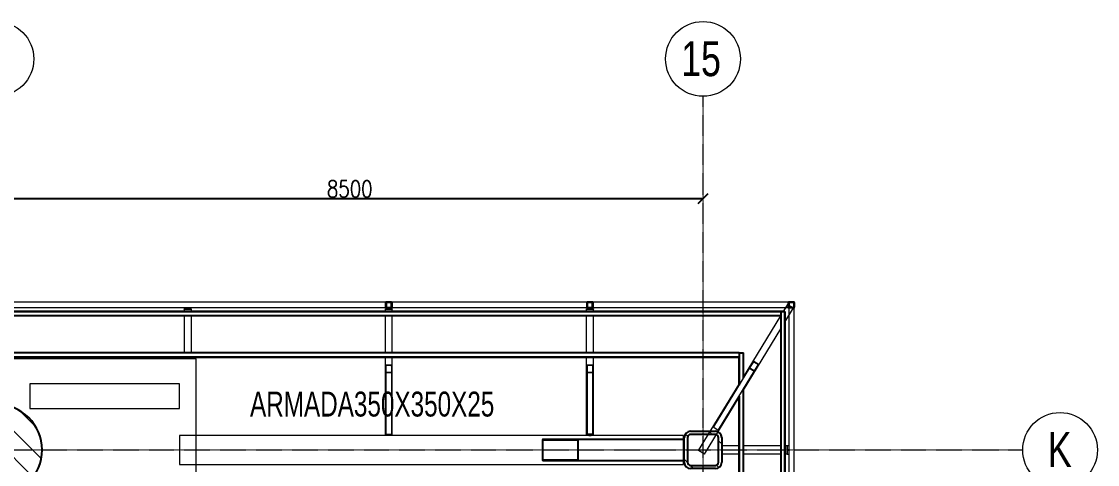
# Model space of a CAD drawing. Header units: millimetres. Extents: x -900 to 77642, y -21218 to 30657.
# Drawn here: x 64699 to 77642, y 25325 to 30657 of the extents above; entities that cross this region are included whole.
import ezdxf

# ---------------------------------------------------------------- set-up
doc = ezdxf.new("R2010")
doc.units = ezdxf.units.MM
doc.header["$LTSCALE"] = 0.9
doc.linetypes.add('Grid Line', pattern=[3.33375, 1.905, -0.47625, 0.47625, -0.47625])
for name, color, linetype, lineweight in [('0-1', 7, 'Continuous', 5), ('E_COLUMNAS', 1, 'Continuous', 18), ('E_COLUMNAS-1', 254, 'Continuous', 25), ('E_COLUMNAS-2', 1, 'Continuous', 9), ('E_COLUMNAS-3', 1, 'Continuous', 35), ('E_COLUMNAS-4', 1, 'Continuous', 25), ('E_EJES', 8, 'Continuous', 9), ('E_EJES-1', 8, 'Grid Line', 9), ('E_TEXTO', 3, 'Continuous', 9), ('E_VIGAS', 5, 'Continuous', 9), ('E_VIGAS-1', 5, 'Continuous', 5), ('E_VIGAS-2', 10, 'Continuous', 25), ('E_VIGAS-3', 5, 'Continuous', 25), ('S-COLS-HDLN-1', 52, 'Continuous', 9), ('VIGAS_HCB', 253, 'Continuous', 15)]:
    doc.layers.add(name, color=color, linetype=linetype, lineweight=lineweight)
doc.layers.add('COTAS', color=8, linetype='Continuous')
doc.styles.add('Arial Narrow', font='', dxfattribs={"width": 0.85, "height": 0.3})
doc.styles.add('CNI_COTAS', font='romans.shx', dxfattribs={"width": 0.8})
doc.styles.add('Swis721 LtCn BT', font='swisscl.ttf', dxfattribs={"height": 0.42})
doc.styles.get('Arial Narrow').set_extended_font_data('Arial Narrow')
doc.dimstyles.new('1.5', dxfattribs={"dimscale": 0, "dimtxt": 200, "dimasz": 120, "dimexe": 4, "dimexo": 4, "dimgap": 15, "dimtad": 1, "dimdec": 0, "dimzin": 4, "dimdsep": 46, "dimtxsty": 'CNI_COTAS', "dimblk": 'OBLIQUE', "dimcen": -0.09, "dimclrd": 256, "dimclrt": 3, "dimadec": 0, "dimazin": 0, "dimtfac": 1, "dimtdec": 0, "dimtmove": 2, "dimatfit": 0, "dimldrblk": 'OBLIQUE', "dimfxl": 0.05, "dimtolj": 1, "dimtzin": 0, "dimarcsym": 0})
pattern_1 = [(45, (0, 0), (-0.3768879, 0.3768879), []), (45, (0, 0.571), (-0.3768879, 0.3768879), [])]

# ---------------------------------------------------------------- blocks, each defined once
blk = doc.blocks.new('EST_SFM_VIGA-METALICA-SECCION-C - EST_SFM_VIGA-METALICA-UPN160-1604346-_42_00m_N_E_-NIVEL-11 DOC')
at = {"layer": 'E_VIGAS-1'}
for p, q in [((30.11, 0.018), (-30.277, 0.018)), ((32.53, 0.018), (30.168, 0.018)), ((34.953, 0.018), (32.588, 0.018)), ((35.017, 0.018), (35.011, 0.018)), ((35.017, 0.018), (35.017, -0.047)), ((-30.272, -0.047), (30.104, -0.047)), ((30.105, -0.047), (30.172, -0.047)), ((30.173, -0.047), (32.524, -0.047)), ((32.525, -0.047), (32.592, -0.047)), ((32.593, -0.047), (34.947, -0.047)), ((34.949, -0.047), (35.015, -0.047))]:
    blk.add_line(p, q, dxfattribs=at)
blk = doc.blocks.new('EST_SFM_VIGA-METALICA-SECCION-C - EST_SFM_VIGA-METALICA-UPN100-1529792-_42_00m_N_E_-NIVEL-11 DOC')
at = {"layer": 'E_VIGAS-2'}
for p, q in [((-13.568, -0.018), (-13.568, 0.032)), ((-13.263, 0.032), (-13.567, 0.032)), ((13.831, 0.032), (-13.129, 0.032)), ((-13.568, -0.018), (-13.181, -0.018)), ((-13.047, -0.018), (13.749, -0.018))]:
    blk.add_line(p, q, dxfattribs=at)
blk = doc.blocks.new('EST_SFM_VIGA-METALICA-SECCION-C - EST_SFM_VIGA-METALICA-UPN100-1530878-_42_00m_N_E_-NIVEL-11 DOC')
at = {"layer": 'E_VIGAS-2'}
for p, q in [((-14.294, -0.032), (-14.294, 0.018)), ((14.54, 0.018), (-14.294, 0.018)), ((-14.294, -0.032), (14.54, -0.032))]:
    blk.add_line(p, q, dxfattribs=at)
blk = doc.blocks.new('EST_SFM_VIGA-METALICA-SECCION-C - EST_SFM_VIGA-METALICA-UPN160-1529890-_42_00m_N_E_-NIVEL-11 DOC')
at = {"layer": 'E_VIGAS-1'}
for p, q in [((14.442, 0.018), (-14.49, 0.018)), ((-14.49, -0.047), (-14.49, 0.016)), ((-14.49, -0.047), (-14.487, -0.047)), ((-14.485, -0.047), (14.437, -0.047))]:
    blk.add_line(p, q, dxfattribs=at)
blk = doc.blocks.new('EST_SFM_VIGA-METALICA-SECCION-C - EST_SFM_VIGA-METALICA-UPN100-1526554-_42_00m_N_E_-NIVEL-11 DOC')
at = {"layer": 'E_VIGAS-2'}
for p, q in [((34.942, 0.018), (-34.929, 0.018)), ((34.942, 0.018), (34.942, -0.032)), ((-34.929, -0.032), (34.942, -0.032))]:
    blk.add_line(p, q, dxfattribs=at)
blk = doc.blocks.new('EST_SFM_VIGA-METALICA-SECCION-C - EST_SFM_VIGA-METALICA-UPN100-1526616-_42_00m_N_E_-NIVEL-11 DOC')
at = {"layer": 'E_VIGAS-2'}
for p, q in [((34.044, 0.032), (-34.827, 0.032)), ((34.044, 0.032), (34.044, -0.018)), ((-34.827, -0.018), (34.044, -0.018))]:
    blk.add_line(p, q, dxfattribs=at)
blk = doc.blocks.new('EST_SCM_COLUMNA-METALICA-SECCION-CUADRADA - EST_SCM_COLUMNA-TUBULAR-CUADRADA_PTEØ_70x70 e_3mm-V2-_42_00m_N_E_-NIVEL-11 DOC')
at = {"layer": 'E_COLUMNAS-1'}
for p, q in [((-0.035, -0.029), (-0.035, 0.029)), ((-0.032, 0.029), (-0.032, -0.029)), ((-0.029, 0.035), (0.029, 0.035)), ((0.029, 0.032), (-0.029, 0.032)), ((0.032, -0.029), (0.032, 0.029)), ((0.035, 0.029), (0.035, -0.029)), ((-0.029, -0.032), (0.029, -0.032)), ((0.029, -0.035), (-0.029, -0.035))]:
    blk.add_line(p, q, dxfattribs=at)
for centre, radius, start, end in [((-0.029, 0.029), 0.006, 90, 180), ((-0.029, 0.029), 0.003, 90, 180), ((0.029, 0.029), 0.006, 0, 90), ((0.029, 0.029), 0.003, 0, 90), ((-0.029, -0.029), 0.006, 180, 270), ((-0.029, -0.029), 0.003, 180, 270), ((0.029, -0.029), 0.006, 270, 0), ((0.029, -0.029), 0.003, 270, 360)]:
    blk.add_arc(centre, radius, start, end, dxfattribs=at)
blk = doc.blocks.new('EST_SCM_COLUMNA-METALICA-SECCION-CUADRADA - EST_SCM_COLUMNA-TUBULAR-CUADRADA_PTEØ_70x70 e_3mm-V8-_42_00m_N_E_-NIVEL-11 DOC')
at = {"layer": 'E_COLUMNAS-2'}
h = blk.add_hatch(dxfattribs=at)
h.set_pattern_fill('FP_4', color=256, style=0, pattern_type=2)
h.set_pattern_definition([(315, (-7.522, 167.908), (0.15909903, 0.15909903), [])])
h.paths.add_polyline_path([(-0.029, 0.035), (-0.033, 0.033), (-0.035, 0.029), (-0.031, 0.031)])
h.paths.add_polyline_path([(0.029, 0.035), (0.031, 0.031), (0.035, 0.029), (0.033, 0.033)])
h.paths.add_polyline_path([(-0.029, 0.035), (-0.029, 0.032), (0.029, 0.032), (0.029, 0.035), (-0.02, 0.035)])
h.paths.add_polyline_path([(-0.035, -0.029), (-0.033, -0.033), (-0.029, -0.035), (-0.031, -0.031)])
h.paths.add_polyline_path([(-0.032, 0.029), (-0.035, 0.029), (-0.035, -0.029), (-0.032, -0.029)])
h.paths.add_polyline_path([(0.035, -0.029), (0.031, -0.031), (0.029, -0.035), (0.033, -0.033)])
h.paths.add_polyline_path([(0.032, 0.029), (0.032, -0.029), (0.035, -0.029), (0.035, 0.029)])
h.paths.add_polyline_path([(-0.029, -0.032), (-0.029, -0.035), (0.029, -0.035), (0.029, -0.032), (-0.02, -0.032)])
at = {"layer": 'E_COLUMNAS-1'}
for p, q in [((-0.035, -0.029), (-0.035, 0.029)), ((-0.032, 0.029), (-0.032, -0.029)), ((-0.029, 0.035), (0.029, 0.035)), ((0.029, 0.032), (-0.029, 0.032)), ((0.032, -0.029), (0.032, 0.029)), ((0.035, 0.029), (0.035, -0.029)), ((-0.029, -0.032), (0.029, -0.032)), ((0.029, -0.035), (-0.029, -0.035))]:
    blk.add_line(p, q, dxfattribs=at)
for centre, radius, start, end in [((-0.029, 0.029), 0.006, 90, 180), ((-0.029, 0.029), 0.006, 90, 170), ((-0.029, 0.029), 0.003, 90, 180), ((-0.029, 0.029), 0.003, 90, 150), ((0.029, 0.029), 0.006, 0, 90), ((0.029, 0.029), 0.006, 10, 90), ((0.029, 0.029), 0.003, 0, 90), ((0.029, 0.029), 0.003, 30, 90), ((-0.029, -0.029), 0.006, 180, 270), ((-0.029, -0.029), 0.003, 180, 270), ((0.029, -0.029), 0.006, 270, 0), ((0.029, -0.029), 0.003, 270, 360)]:
    blk.add_arc(centre, radius, start, end, dxfattribs=at)
blk = doc.blocks.new('EST_SCM_COLUMNA-METALICA-SECCION-CUADRADA - EST_SCM_COLUMNA-TUBULAR-CUADRADA_PTEØ_70x70 e_3mm-V9-_42_00m_N_E_-NIVEL-11 DOC')
at = {"layer": 'E_COLUMNAS-1'}
for p, q in [((-0.035, -0.029), (-0.035, 0.029)), ((-0.032, 0.029), (-0.032, -0.029)), ((-0.029, 0.035), (0.029, 0.035)), ((0.029, 0.032), (-0.029, 0.032)), ((0.032, -0.029), (0.032, 0.029)), ((0.035, 0.029), (0.035, -0.029)), ((-0.029, -0.032), (0.029, -0.032)), ((0.029, -0.035), (-0.029, -0.035))]:
    blk.add_line(p, q, dxfattribs=at)
for centre, radius, start, end in [((-0.029, 0.029), 0.006, 90, 180), ((-0.029, 0.029), 0.006, 90, 170), ((-0.029, 0.029), 0.003, 90, 180), ((-0.029, 0.029), 0.003, 90, 150), ((0.029, 0.029), 0.006, 0, 90), ((0.029, 0.029), 0.006, 10, 90), ((0.029, 0.029), 0.003, 0, 90), ((0.029, 0.029), 0.003, 30, 90), ((-0.029, -0.029), 0.006, 180, 270), ((-0.029, -0.029), 0.003, 180, 270), ((0.029, -0.029), 0.006, 270, 0), ((0.029, -0.029), 0.003, 270, 360)]:
    blk.add_arc(centre, radius, start, end, dxfattribs=at)
blk = doc.blocks.new('DCTIB_CNI_EST_MOD-1A-FAC_0001_rvt-1-_42_00m_N_E_-NIVEL-11 DOC')
at = {"layer": 'E_VIGAS'}
h = blk.add_hatch(dxfattribs=at)
h.set_pattern_fill('FP_2', color=256, style=0, pattern_type=2)
h.set_pattern_definition(pattern_1)
h.paths.add_polyline_path([(-9.974, 167.094), (-9.91, 167.094), (-9.91, 167.096), (-9.974, 167.096)])
h.paths.add_polyline_path([(-9.977, 167.098), (-9.976, 167.098), (-9.977, 167.1)])
h.paths.add_polyline_path([(-9.909, 167.098), (-9.907, 167.098), (-9.909, 167.1)])
h.paths.add_polyline_path([(-9.974, 167.182), (-9.91, 167.182), (-9.91, 167.184), (-9.974, 167.184)])
h = blk.add_hatch(dxfattribs=at)
h.set_pattern_fill('FP_2', color=256, style=0, pattern_type=2)
h.set_pattern_definition(pattern_1)
h.paths.add_polyline_path([(-5.547, 167.111), (-5.545, 167.113), (-5.6, 167.146), (-5.601, 167.145)])
h.paths.add_polyline_path([(-5.498, 167.191), (-5.497, 167.193), (-5.552, 167.226), (-5.553, 167.224)])
at = {"layer": 'E_VIGAS-1'}
for p, q in [((-12.364, 167.864), (-12.364, 167.878)), ((-12.359, 167.878), (-12.359, 167.864)), ((-9.945, 167.876), (-9.945, 167.878)), ((-9.94, 167.878), (-9.94, 167.876)), ((-7.525, 167.876), (-7.525, 167.878)), ((-7.52, 167.878), (-7.52, 167.876)), ((-5.194, 167.83), (-5.143, 167.914)), ((-5.143, 167.914), (-5.134, 167.908)), ((-5.131, 167.906), (-5.081, 167.876)), ((-12.403, 167.858), (-12.403, 167.859)), ((-12.403, 167.859), (-12.375, 167.859)), ((-12.403, 167.858), (-12.321, 167.858)), ((-12.321, 167.858), (-12.403, 167.858)), ((-12.403, 167.858), (-12.403, 167.83)), ((-12.403, 167.78), (-12.403, 167.33)), ((-12.364, 167.859), (-12.364, 167.864)), ((-12.359, 167.864), (-12.359, 167.859)), ((-12.349, 167.859), (-12.321, 167.859)), ((-12.321, 167.859), (-12.321, 167.858)), ((-12.321, 167.858), (-12.321, 167.83)), ((-12.321, 167.78), (-12.321, 167.33)), ((-9.983, 167.859), (-9.955, 167.859)), ((-9.983, 167.858), (-9.983, 167.859)), ((-9.983, 167.858), (-9.901, 167.858)), ((-9.901, 167.858), (-9.983, 167.858)), ((-9.983, 167.83), (-9.983, 167.858)), ((-9.983, 167.33), (-9.983, 167.78)), ((-9.945, 167.864), (-9.945, 167.873)), ((-9.945, 167.859), (-9.945, 167.864)), ((-9.94, 167.873), (-9.94, 167.864)), ((-9.94, 167.864), (-9.94, 167.859)), ((-9.929, 167.859), (-9.901, 167.859)), ((-9.901, 167.859), (-9.901, 167.858)), ((-9.901, 167.83), (-9.901, 167.858)), ((-9.901, 167.33), (-9.901, 167.78)), ((-7.535, 167.859), (-7.563, 167.859)), ((-7.563, 167.859), (-7.535, 167.859)), ((-7.563, 167.858), (-7.563, 167.859)), ((-7.563, 167.858), (-7.481, 167.858)), ((-7.481, 167.858), (-7.563, 167.858)), ((-7.563, 167.83), (-7.563, 167.858)), ((-7.563, 167.33), (-7.563, 167.78)), ((-7.525, 167.864), (-7.525, 167.873)), ((-7.525, 167.859), (-7.525, 167.864)), ((-7.52, 167.873), (-7.52, 167.864)), ((-7.52, 167.864), (-7.52, 167.859)), ((-7.509, 167.859), (-7.481, 167.859)), ((-7.481, 167.859), (-7.509, 167.859)), ((-7.481, 167.859), (-7.481, 167.858)), ((-7.481, 167.83), (-7.481, 167.858)), ((-7.481, 167.33), (-7.481, 167.78)), ((-5.677, 167.038), (-5.227, 167.777)), ((-5.177, 167.701), (-5.073, 167.871)), ((-5.076, 167.873), (-5.073, 167.871)), ((-5.677, 166.88), (-5.227, 167.619)), ((-12.403, 167.28), (-12.403, 167.263)), ((-12.321, 167.263), (-12.403, 167.263)), ((-12.321, 167.28), (-12.321, 167.263)), ((-9.983, 166.337), (-9.983, 167.28)), ((-9.901, 166.337), (-9.901, 167.28)), ((-7.563, 166.337), (-7.563, 167.28)), ((-7.481, 166.337), (-7.481, 167.28)), ((-9.977, 167.18), (-9.977, 167.098)), ((-9.977, 167.098), (-9.977, 166.357)), ((-9.976, 167.18), (-9.976, 167.172)), ((-9.976, 167.098), (-9.976, 167.18)), ((-9.976, 167.098), (-9.976, 167.094)), ((-9.91, 167.184), (-9.974, 167.184)), ((-9.974, 167.182), (-9.91, 167.182)), ((-9.909, 167.172), (-9.909, 167.18)), ((-9.909, 167.18), (-9.909, 167.098)), ((-9.909, 167.094), (-9.909, 167.098)), ((-9.907, 167.098), (-9.907, 167.18)), ((-9.907, 166.357), (-9.907, 167.098)), ((-7.557, 167.18), (-7.557, 167.098)), ((-7.557, 167.098), (-7.557, 166.361)), ((-7.556, 167.18), (-7.556, 167.172)), ((-7.556, 167.098), (-7.556, 167.18)), ((-7.556, 167.098), (-7.556, 167.094)), ((-7.49, 167.184), (-7.554, 167.184)), ((-7.554, 167.182), (-7.49, 167.182)), ((-7.489, 167.172), (-7.489, 167.18)), ((-7.489, 167.18), (-7.489, 167.098)), ((-7.489, 167.094), (-7.489, 167.098)), ((-7.487, 167.098), (-7.487, 167.18)), ((-7.487, 166.361), (-7.487, 167.098)), ((-5.602, 167.15), (-6.034, 166.44)), ((-5.974, 166.404), (-5.542, 167.113)), ((-5.556, 167.224), (-5.602, 167.15)), ((-5.6, 167.149), (-5.602, 167.146)), ((-5.601, 167.145), (-5.547, 167.111)), ((-5.6, 167.149), (-5.555, 167.223)), ((-5.545, 167.113), (-5.6, 167.146)), ((-5.555, 167.223), (-5.56, 167.216)), ((-5.553, 167.224), (-5.498, 167.191)), ((-5.497, 167.193), (-5.552, 167.226)), ((-5.545, 167.111), (-5.543, 167.114)), ((-5.498, 167.188), (-5.543, 167.114)), ((-5.542, 167.113), (-5.497, 167.188)), ((-5.502, 167.181), (-5.498, 167.188)), ((-9.91, 167.096), (-9.974, 167.096)), ((-9.974, 167.094), (-9.91, 167.094)), ((-7.49, 167.096), (-7.554, 167.096)), ((-7.554, 167.094), (-7.49, 167.094)), ((-6.215, 166.155), (-5.727, 166.956)), ((-6.145, 166.112), (-5.727, 166.798)), ((-9.901, 166.337), (-9.983, 166.337)), ((-9.974, 166.353), (-9.91, 166.353)), ((-7.481, 166.337), (-7.563, 166.337)), ((-7.535, 166.337), (-7.563, 166.337)), ((-7.554, 166.357), (-7.49, 166.357)), ((-7.525, 166.337), (-7.519, 166.337)), ((-7.525, 166.337), (-7.525, 166.337)), ((-7.52, 166.337), (-7.52, 166.337)), ((-7.481, 166.337), (-7.509, 166.337)), ((-6.033, 166.435), (-5.979, 166.402)), ((-5.934, 166.112), (-5.934, 166.212)), ((-5.727, 166.212), (-5.934, 166.212)), ((-5.227, 166.212), (-5.677, 166.212)), ((-5.149, 166.212), (-5.177, 166.212)), ((-5.149, 166.212), (-5.149, 166.112)), ((-5.149, 166.112), (-5.149, 166.212)), ((-5.149, 166.212), (-5.148, 166.212)), ((-5.148, 166.212), (-5.148, 166.175)), ((-5.129, 166.212), (-5.148, 166.212)), ((-6.145, 166.112), (-6.215, 166.155)), ((-5.727, 166.112), (-5.934, 166.112)), ((-5.227, 166.112), (-5.677, 166.112)), ((-5.149, 166.112), (-5.177, 166.112)), ((-5.148, 166.112), (-5.149, 166.112)), ((-5.148, 166.165), (-5.143, 166.165)), ((-5.143, 166.165), (-5.148, 166.165)), ((-5.148, 166.165), (-5.143, 166.165)), ((-5.143, 166.16), (-5.148, 166.16)), ((-5.143, 166.16), (-5.148, 166.16)), ((-5.148, 166.16), (-5.143, 166.16)), ((-5.148, 166.15), (-5.148, 166.112)), ((-5.148, 166.112), (-5.129, 166.112)), ((-5.143, 166.165), (-5.129, 166.165)), ((-5.129, 166.16), (-5.143, 166.16))]:
    blk.add_line(p, q, dxfattribs=at)
at = {"layer": 'E_VIGAS-1', "flags": 128}
for points in [[(-5.552, 167.226), (-5.552, 167.226), (-5.553, 167.226), (-5.554, 167.226), (-5.555, 167.226), (-5.555, 167.225), (-5.556, 167.225), (-5.556, 167.224)], [(-9.974, 167.184), (-9.975, 167.184), (-9.975, 167.184), (-9.976, 167.183), (-9.976, 167.183), (-9.977, 167.182), (-9.977, 167.181), (-9.977, 167.18)], [(-9.977, 167.098), (-9.977, 167.097), (-9.977, 167.096), (-9.976, 167.095), (-9.976, 167.095), (-9.975, 167.094), (-9.975, 167.094), (-9.974, 167.094)], [(-9.976, 167.18), (-9.976, 167.181), (-9.975, 167.181), (-9.975, 167.182), (-9.975, 167.182), (-9.975, 167.182), (-9.974, 167.182), (-9.974, 167.182)], [(-9.974, 167.096), (-9.974, 167.096), (-9.975, 167.096), (-9.975, 167.096), (-9.975, 167.096), (-9.975, 167.097), (-9.976, 167.097), (-9.976, 167.098)], [(-9.907, 167.18), (-9.907, 167.181), (-9.907, 167.182), (-9.908, 167.183), (-9.908, 167.183), (-9.909, 167.184), (-9.909, 167.184), (-9.91, 167.184)], [(-9.91, 167.182), (-9.91, 167.182), (-9.909, 167.182), (-9.909, 167.182), (-9.909, 167.182), (-9.909, 167.181), (-9.909, 167.181), (-9.909, 167.18)], [(-9.91, 167.094), (-9.909, 167.094), (-9.909, 167.094), (-9.908, 167.095), (-9.908, 167.095), (-9.907, 167.096), (-9.907, 167.097), (-9.907, 167.098)], [(-9.909, 167.098), (-9.909, 167.097), (-9.909, 167.097), (-9.909, 167.096), (-9.909, 167.096), (-9.909, 167.096), (-9.91, 167.096), (-9.91, 167.096)], [(-7.554, 167.184), (-7.555, 167.184), (-7.555, 167.184), (-7.556, 167.183), (-7.556, 167.183), (-7.557, 167.182), (-7.557, 167.181), (-7.557, 167.18)], [(-7.557, 167.098), (-7.557, 167.097), (-7.557, 167.096), (-7.556, 167.095), (-7.556, 167.095), (-7.555, 167.094), (-7.555, 167.094), (-7.554, 167.094)], [(-7.556, 167.18), (-7.556, 167.181), (-7.555, 167.181), (-7.555, 167.182), (-7.555, 167.182), (-7.555, 167.182), (-7.554, 167.182), (-7.554, 167.182)], [(-7.554, 167.096), (-7.554, 167.096), (-7.555, 167.096), (-7.555, 167.096), (-7.555, 167.096), (-7.555, 167.097), (-7.556, 167.097), (-7.556, 167.098)], [(-7.487, 167.18), (-7.487, 167.181), (-7.487, 167.182), (-7.488, 167.183), (-7.488, 167.183), (-7.489, 167.184), (-7.489, 167.184), (-7.49, 167.184)], [(-7.49, 167.182), (-7.49, 167.182), (-7.489, 167.182), (-7.489, 167.182), (-7.489, 167.182), (-7.489, 167.181), (-7.489, 167.181), (-7.489, 167.18)], [(-7.49, 167.094), (-7.489, 167.094), (-7.489, 167.094), (-7.488, 167.095), (-7.488, 167.095), (-7.487, 167.096), (-7.487, 167.097), (-7.487, 167.098)], [(-7.489, 167.098), (-7.489, 167.097), (-7.489, 167.097), (-7.489, 167.096), (-7.489, 167.096), (-7.489, 167.096), (-7.49, 167.096), (-7.49, 167.096)], [(-5.602, 167.15), (-5.602, 167.149), (-5.602, 167.148), (-5.602, 167.147), (-5.602, 167.146), (-5.602, 167.146), (-5.602, 167.145), (-5.601, 167.145)], [(-5.6, 167.146), (-5.6, 167.147), (-5.601, 167.147), (-5.601, 167.147), (-5.601, 167.148), (-5.601, 167.148), (-5.601, 167.149), (-5.6, 167.149)], [(-5.555, 167.223), (-5.555, 167.224), (-5.555, 167.224), (-5.554, 167.224), (-5.554, 167.224), (-5.554, 167.224), (-5.553, 167.224), (-5.553, 167.224), (-5.553, 167.224)], [(-5.547, 167.111), (-5.546, 167.111), (-5.545, 167.111), (-5.544, 167.111), (-5.544, 167.112), (-5.543, 167.112), (-5.542, 167.113), (-5.542, 167.113)], [(-5.543, 167.114), (-5.543, 167.114), (-5.544, 167.113), (-5.544, 167.113), (-5.544, 167.113), (-5.545, 167.113), (-5.545, 167.113), (-5.545, 167.113)], [(-5.498, 167.191), (-5.498, 167.191), (-5.498, 167.19), (-5.498, 167.19), (-5.498, 167.19), (-5.498, 167.189), (-5.498, 167.189), (-5.498, 167.188)], [(-5.497, 167.188), (-5.496, 167.188), (-5.496, 167.189), (-5.496, 167.19), (-5.496, 167.191), (-5.496, 167.192), (-5.497, 167.192), (-5.497, 167.193)], [(-9.977, 166.357), (-9.977, 166.356), (-9.977, 166.355), (-9.976, 166.355), (-9.976, 166.354), (-9.975, 166.354), (-9.975, 166.353), (-9.974, 166.353)], [(-9.91, 166.353), (-9.909, 166.353), (-9.909, 166.354), (-9.908, 166.354), (-9.908, 166.355), (-9.907, 166.355), (-9.907, 166.356), (-9.907, 166.357)], [(-7.557, 166.361), (-7.557, 166.36), (-7.557, 166.359), (-7.556, 166.359), (-7.556, 166.358), (-7.555, 166.358), (-7.555, 166.357), (-7.554, 166.357)], [(-7.49, 166.357), (-7.489, 166.357), (-7.489, 166.358), (-7.488, 166.358), (-7.488, 166.359), (-7.487, 166.359), (-7.487, 166.36), (-7.487, 166.361)], [(-6.034, 166.44), (-6.034, 166.44), (-6.034, 166.439), (-6.034, 166.438), (-6.034, 166.437), (-6.034, 166.436), (-6.034, 166.436), (-6.033, 166.435)], [(-5.979, 166.402), (-5.978, 166.402), (-5.977, 166.402), (-5.977, 166.402), (-5.976, 166.402), (-5.975, 166.403), (-5.974, 166.403), (-5.974, 166.404)]]:
    blk.add_lwpolyline(points, dxfattribs=at)
at = {"layer": 'E_VIGAS-1'}
for centre, radius, start, end in [((-9.971, 167.879), 0.006, 190, 270), ((-9.971, 167.879), 0.006, 190, 270), ((-9.971, 167.879), 0.003, 210, 270), ((-9.971, 167.879), 0.003, 210, 270), ((-9.913, 167.879), 0.006, 270, 350), ((-9.913, 167.879), 0.006, 270, 350), ((-9.913, 167.879), 0.003, 270, 330), ((-9.913, 167.879), 0.003, 270, 330), ((-7.551, 167.879), 0.006, 190, 270), ((-7.551, 167.879), 0.006, 190, 270), ((-7.551, 167.879), 0.003, 210, 270), ((-7.551, 167.879), 0.003, 210, 270), ((-7.493, 167.879), 0.006, 270, 350), ((-7.493, 167.879), 0.006, 270, 350), ((-7.493, 167.879), 0.003, 270, 330), ((-7.493, 167.879), 0.003, 270, 330)]:
    blk.add_arc(centre, radius, start, end, dxfattribs=at)
for centre, start_param, end_param in [((-7.535, 166.337), 4.712389, 6.283185), ((-7.535, 166.337), 0.785398, 1.308997), ((-7.535, 166.337), 0, 0.523599), ((-7.509, 166.337), 3.141593, 4.712389), ((-7.509, 166.337), 2.617994, 3.141593), ((-7.509, 166.337), 1.832596, 2.356194)]:
    blk.add_ellipse(centre, major_axis=(0.0107, 0), ratio=0.003149, start_param=start_param, end_param=end_param, dxfattribs=at)
for points, knots in [([(-12.375, 167.859), (-12.374, 167.859), (-12.373, 167.859), (-12.37, 167.859), (-12.368, 167.86), (-12.366, 167.86), (-12.365, 167.862), (-12.364, 167.863), (-12.364, 167.864)], [0, 0, 0, 0, 0.142857, 0.285714, 0.428571, 0.571429, 0.785714, 1, 1, 1, 1]), ([(-12.364, 167.864), (-12.364, 167.863), (-12.365, 167.862), (-12.366, 167.86), (-12.368, 167.86), (-12.369, 167.859), (-12.37, 167.859), (-12.372, 167.859), (-12.374, 167.859), (-12.375, 167.859)], [0, 0, 0, 0, 0.285714, 0.428571, 0.571429, 0.678571, 0.732143, 0.785714, 1, 1, 1, 1]), ([(-12.349, 167.859), (-12.35, 167.859), (-12.351, 167.859), (-12.354, 167.859), (-12.356, 167.86), (-12.358, 167.86), (-12.359, 167.862), (-12.359, 167.863), (-12.359, 167.864)], [0, 0, 0, 0, 0.142857, 0.285714, 0.428571, 0.571429, 0.785714, 1, 1, 1, 1]), ([(-12.359, 167.864), (-12.359, 167.863), (-12.359, 167.862), (-12.357, 167.86), (-12.356, 167.86), (-12.354, 167.859), (-12.353, 167.859), (-12.352, 167.859), (-12.35, 167.859), (-12.349, 167.859)], [0, 0, 0, 0, 0.285714, 0.428571, 0.571429, 0.678571, 0.732143, 0.785714, 1, 1, 1, 1]), ([(-9.945, 167.864), (-9.945, 167.863), (-9.945, 167.862), (-9.947, 167.86), (-9.948, 167.86), (-9.95, 167.859), (-9.951, 167.859), (-9.952, 167.859), (-9.954, 167.859), (-9.955, 167.859)], [0, 0, 0, 0, 0.285714, 0.428571, 0.571429, 0.678571, 0.732143, 0.785714, 1, 1, 1, 1]), ([(-9.955, 167.859), (-9.954, 167.859), (-9.953, 167.859), (-9.95, 167.859), (-9.948, 167.86), (-9.946, 167.86), (-9.945, 167.862), (-9.945, 167.863), (-9.945, 167.864)], [0, 0, 0, 0, 0.142857, 0.285714, 0.428571, 0.571429, 0.785714, 1, 1, 1, 1]), ([(-9.94, 167.864), (-9.94, 167.863), (-9.939, 167.862), (-9.938, 167.86), (-9.936, 167.86), (-9.935, 167.859), (-9.934, 167.859), (-9.932, 167.859), (-9.93, 167.859), (-9.929, 167.859)], [0, 0, 0, 0, 0.285714, 0.428571, 0.571429, 0.678571, 0.732143, 0.785714, 1, 1, 1, 1]), ([(-9.929, 167.859), (-9.93, 167.859), (-9.931, 167.859), (-9.934, 167.859), (-9.936, 167.86), (-9.938, 167.86), (-9.939, 167.862), (-9.94, 167.863), (-9.94, 167.864)], [0, 0, 0, 0, 0.142857, 0.285714, 0.428571, 0.571429, 0.785714, 1, 1, 1, 1]), ([(-7.525, 167.864), (-7.525, 167.863), (-7.525, 167.862), (-7.527, 167.86), (-7.528, 167.86), (-7.53, 167.859), (-7.531, 167.859), (-7.532, 167.859), (-7.534, 167.859), (-7.535, 167.859)], [0.0334765, 0.0334765, 0.0334765, 0.0334765, 0.2857143, 0.4285714, 0.5714286, 0.6785714, 0.7321429, 0.7857143, 1, 1, 1, 1]), ([(-7.535, 167.859), (-7.534, 167.859), (-7.533, 167.859), (-7.53, 167.859), (-7.528, 167.859), (-7.526, 167.86), (-7.525, 167.862), (-7.525, 167.863), (-7.525, 167.864)], [0, 0, 0, 0, 0.142857, 0.285714, 0.428571, 0.571429, 0.785714, 1, 1, 1, 1]), ([(-7.52, 167.864), (-7.52, 167.863), (-7.519, 167.861), (-7.518, 167.86), (-7.516, 167.86), (-7.515, 167.859), (-7.514, 167.859), (-7.512, 167.859), (-7.51, 167.859), (-7.509, 167.859)], [0, 0, 0, 0, 0.285714, 0.428571, 0.571429, 0.678571, 0.732143, 0.785714, 1, 1, 1, 1]), ([(-7.509, 167.859), (-7.51, 167.859), (-7.511, 167.859), (-7.514, 167.859), (-7.516, 167.86), (-7.518, 167.86), (-7.519, 167.862), (-7.52, 167.863), (-7.52, 167.864)], [0, 0, 0, 0, 0.1428571, 0.2857143, 0.4285714, 0.5714286, 0.7857143, 0.9665886, 0.9665886, 0.9665886, 0.9665886]), ([(-5.148, 166.175), (-5.148, 166.174), (-5.148, 166.173), (-5.147, 166.17), (-5.147, 166.169), (-5.146, 166.167), (-5.145, 166.165), (-5.143, 166.165), (-5.143, 166.165)], [0, 0, 0, 0, 0.142857, 0.285714, 0.428571, 0.571429, 0.785714, 1, 1, 1, 1]), ([(-5.143, 166.16), (-5.143, 166.16), (-5.144, 166.159), (-5.145, 166.159), (-5.146, 166.158), (-5.147, 166.156), (-5.147, 166.155), (-5.147, 166.154), (-5.148, 166.152), (-5.148, 166.151), (-5.148, 166.15)], [0, 0, 0, 0, 0.142857, 0.285714, 0.428571, 0.571429, 0.678571, 0.732143, 0.785714, 1, 1, 1, 1])]:
    blk.add_open_spline(points, degree=3, knots=knots, dxfattribs=at)
at = {"layer": 'E_VIGAS-2'}
for p, q in [((-75.147, 167.83), (-5.177, 167.83)), ((-5.177, 167.83), (-75.147, 167.83)), ((-5.177, 167.83), (-5.177, 138.995)), ((-5.177, 138.995), (-5.177, 167.83)), ((-5.727, 167.28), (-74.597, 167.28)), ((-74.597, 167.28), (-5.727, 167.28)), ((-5.727, 166.944), (-5.727, 167.28)), ((-5.727, 167.28), (-5.727, 166.944)), ((-5.727, 140.014), (-5.727, 166.81)), ((-5.727, 166.81), (-5.727, 140.014))]:
    blk.add_line(p, q, dxfattribs=at)
at = {"layer": 'E_VIGAS-1'}
blk.add_blockref('EST_SFM_VIGA-METALICA-SECCION-C - EST_SFM_VIGA-METALICA-UPN160-1604346-_42_00m_N_E_-NIVEL-11 DOC', (-40.081, 167.925), dxfattribs=at)
for name, p, rotation in [('EST_SCM_COLUMNA-METALICA-SECCION-CUADRADA - EST_SCM_COLUMNA-TUBULAR-CUADRADA_PTEØ_70x70 e_3mm-V9-_42_00m_N_E_-NIVEL-11 DOC', (-9.942, 167.908), 180), ('EST_SCM_COLUMNA-METALICA-SECCION-CUADRADA - EST_SCM_COLUMNA-TUBULAR-CUADRADA_PTEØ_70x70 e_3mm-V8-_42_00m_N_E_-NIVEL-11 DOC', (-7.522, 167.908), 180), ('EST_SCM_COLUMNA-METALICA-SECCION-CUADRADA - EST_SCM_COLUMNA-TUBULAR-CUADRADA_PTEØ_70x70 e_3mm-V2-_42_00m_N_E_-NIVEL-11 DOC', (-5.099, 167.908), 180), ('EST_SFM_VIGA-METALICA-SECCION-C - EST_SFM_VIGA-METALICA-UPN160-1529890-_42_00m_N_E_-NIVEL-11 DOC', (-5.082, 153.388), 269.9999999999999)]:
    blk.add_blockref(name, p, dxfattribs=dict(at, rotation=rotation))
at = {"layer": 'E_VIGAS-2'}
for name, p in [('EST_SFM_VIGA-METALICA-SECCION-C - EST_SFM_VIGA-METALICA-UPN100-1526554-_42_00m_N_E_-NIVEL-11 DOC', (-40.169, 167.812)), ('EST_SFM_VIGA-METALICA-SECCION-C - EST_SFM_VIGA-METALICA-UPN100-1526616-_42_00m_N_E_-NIVEL-11 DOC', (-39.77, 167.298))]:
    blk.add_blockref(name, p, dxfattribs=at)
for name, p, rotation in [('EST_SFM_VIGA-METALICA-SECCION-C - EST_SFM_VIGA-METALICA-UPN100-1530878-_42_00m_N_E_-NIVEL-11 DOC', (-5.195, 153.535), 270), ('EST_SFM_VIGA-METALICA-SECCION-C - EST_SFM_VIGA-METALICA-UPN100-1529792-_42_00m_N_E_-NIVEL-11 DOC', (-5.709, 153.763), 270.0000000000001)]:
    blk.add_blockref(name, p, dxfattribs=dict(at, rotation=rotation))
blk = doc.blocks.new('EST_SCM_COLUMNA-METALICA-SECCION-CUADRADA - EST_SCM_COLUMNA-TUBULAR-CUADRADA_ARMADA_450X450X38-2810471-_42_00m_N_E_-NIVEL-11 DOC')
at = {"layer": 'S-COLS-HDLN-1'}
h = blk.add_hatch(dxfattribs=at)
h.set_pattern_fill('FP_16', color=256, style=0, pattern_type=2)
h.set_pattern_definition([(135, (6.162, -166.162), (-0.15909903, -0.15909903), [])])
h.paths.add_polyline_path([(0.149, -0.225), (0.178, -0.219), (0.203, -0.203), (0.219, -0.178), (0.225, -0.149), (0.225, 0.149), (0.219, 0.178), (0.203, 0.203), (0.178, 0.219), (0.149, 0.225), (-0.149, 0.225), (-0.178, 0.219), (-0.203, 0.203), (-0.219, 0.178), (-0.225, 0.149), (-0.225, -0.149), (-0.219, -0.178), (-0.203, -0.203), (-0.178, -0.219), (-0.149, -0.225), (0.106, -0.225)])
h.paths.add_polyline_path([(0.149, -0.187), (-0.149, -0.187), (-0.168, -0.182), (-0.182, -0.168), (-0.187, -0.149), (-0.187, 0.149), (-0.182, 0.168), (-0.168, 0.182), (-0.149, 0.187), (0.149, 0.187), (0.168, 0.182), (0.182, 0.168), (0.187, 0.149), (0.187, -0.149), (0.182, -0.168), (0.168, -0.182)])
at = {"layer": 'E_COLUMNAS-4'}
for p, q in [((-0.225, -0.149), (-0.225, 0.149)), ((-0.187, 0.149), (-0.187, -0.149)), ((-0.149, 0.225), (0.149, 0.225)), ((0.149, 0.187), (-0.149, 0.187)), ((0.187, -0.149), (0.187, 0.149)), ((0.225, 0.149), (0.225, -0.149)), ((-0.149, -0.187), (0.149, -0.187)), ((0.149, -0.225), (-0.149, -0.225))]:
    blk.add_line(p, q, dxfattribs=at)
for centre, radius, start, end in [((-0.149, 0.149), 0.076, 90, 180), ((-0.149, 0.149), 0.038, 90, 180), ((0.149, 0.149), 0.076, 0, 90), ((0.149, 0.149), 0.038, 360, 90), ((-0.149, -0.149), 0.076, 180, 270), ((-0.149, -0.149), 0.038, 180, 270), ((0.149, -0.149), 0.038, 270, 360), ((0.149, -0.149), 0.076, 270, 0)]:
    blk.add_arc(centre, radius, start, end, dxfattribs=at)
blk = doc.blocks.new('EST_SCM_COLUMNA-SECCION-CIRCULAR - EST_SCM_COLUMNA-CONCRETO-CIRCULAR_Ø_110cm-V23-_42_00m_N_E_-NIVEL-11 DOC')
at = {"layer": 'E_COLUMNAS'}
h = blk.add_hatch(dxfattribs=at)
h.set_pattern_fill('FP_22', color=256, style=0, pattern_type=2)
h.set_pattern_definition([(135, (14.662, -166.162), (-0.15909903, -0.15909903), [])])
h.paths.add_polyline_path([(-0.041, -0.548), (0.041, -0.548), (0.122, -0.536), (0.201, -0.512), (0.275, -0.476), (0.343, -0.43), (0.403, -0.374), (0.454, -0.31), (0.496, -0.239), (0.526, -0.162), (0.544, -0.082), (0.55, 0), (0.544, 0.082), (0.526, 0.162), (0.496, 0.239), (0.454, 0.31), (0.403, 0.374), (0.343, 0.43), (0.275, 0.476), (0.201, 0.512), (0.122, 0.536), (0.041, 0.548), (-0.041, 0.548), (-0.122, 0.536), (-0.201, 0.512), (-0.275, 0.476), (-0.343, 0.43), (-0.403, 0.374), (-0.454, 0.31), (-0.496, 0.239), (-0.526, 0.162), (-0.544, 0.082), (-0.55, 0), (-0.544, -0.082), (-0.526, -0.162), (-0.496, -0.239), (-0.454, -0.31), (-0.403, -0.374), (-0.343, -0.43), (-0.275, -0.476), (-0.201, -0.512), (-0.122, -0.536), (-0.071, -0.544)])
at = {"layer": 'E_COLUMNAS-4'}
for start, end in [(0, 180), (180, 0)]:
    blk.add_arc((0, 0), 0.55, start, end, dxfattribs=at)
blk = doc.blocks.new('Grid - CNI_NOMBRE EJES-372759-_42_00m_N_E_-NIVEL-11 DOC')
at = {"layer": 'E_EJES'}
blk.add_circle((0, 0), 0.003, dxfattribs=at)
blk = doc.blocks.new('_Oblique')
at = {"color": 0, "linetype": 'ByBlock', "lineweight": -2}
blk.add_line((-0.5, -0.5), (0.5, 0.5), dxfattribs=at)
blk = doc.blocks.new('*D496')
at = {"layer": 'COTAS', "lineweight": -2, "transparency": 16777216}
blk.add_line((64397, 28527), (72897, 28527), dxfattribs=at)
at = {"layer": 'Defpoints', "color": 0, "transparency": 16777216}
for p in [(64397, 28527), (72897, 28527), (72897, 28527)]:
    blk.add_point(p, dxfattribs=at)
at = {"layer": 'COTAS', "lineweight": -2, "transparency": 16777216, "xscale": 120, "yscale": 120, "zscale": 120, "rotation": 180}
blk.add_blockref('_Oblique', (64397, 28527), dxfattribs=at)
at = {"layer": 'COTAS', "lineweight": -2, "transparency": 16777216, "xscale": 120, "yscale": 120, "zscale": 120}
blk.add_blockref('_Oblique', (72897, 28527), dxfattribs=at)
at = {"layer": 'COTAS', "color": 3, "transparency": 16777216, "insert": (68647, 28642), "char_height": 200, "attachment_point": 5, "style": 'CNI_COTAS'}
blk.add_mtext('\\A1;8500', dxfattribs=at)

msp = doc.modelspace()

# ---------------------------------------------------------------- hatches: boundary and pattern name
at = {"layer": 'E_VIGAS'}
h = msp.add_hatch(dxfattribs=at)
h.set_pattern_fill('FP_2', color=256, scale=1000, style=0, pattern_type=2)
h.set_pattern_definition([(45, (79058.8, -140662.4), (-376.8879, 376.8879), []), (45, (79058.8, -140091.4), (-376.8879, 376.8879), [])])
h.paths.add_polyline_path([(70971.3, 25375), (71389.1, 25375), (71389.1, 25377), (70971.3, 25377)])
h.paths.add_polyline_path([(71392.6, 25379), (71396, 25379), (71396, 25621), (71392.6, 25621), (71392.6, 25418.9)])
h.paths.add_polyline_path([(70964.4, 25379), (70967.9, 25379), (70967.9, 25621), (70964.4, 25621), (70964.4, 25418.9)])
h.paths.add_polyline_path([(71389.1, 25623), (71389.1, 25625), (70971.3, 25625), (70971.3, 25623), (71267, 25623)])

# ---------------------------------------------------------------- linework, layer by layer
at = {"layer": 'E_EJES-1'}
for p, q in [((72896.7, -4469.6), (72896.7, 29756.6)), ((0, 25500), (76742, 25500))]:
    msp.add_line(p, q, dxfattribs=at)
at = {"layer": 'E_VIGAS', "color": 30, "true_color": 0xf26722}
msp.add_lwpolyline([(10997.7, 26595.9), (10997.8, -1095.9), (66798, -1095.8), (66797.9, 26595.9)], close=True, dxfattribs=at)
msp.add_lwpolyline([(64798.2, 26000), (66597.9, 26000), (66597.9, 26295.9), (64798, 26295.9), (64798, 26000.2, 0.4142131)], format="xyb", close=True, dxfattribs=at)
at = {"layer": 'E_VIGAS-3'}
for p, q in [((70964.4, 25621), (70964.4, 25379)), ((70967.9, 25379), (70967.9, 25621)), ((71389.1, 25625), (70971.3, 25625)), ((70983.7, 25623), (70971.3, 25623)), ((70983.7, 25623), (71389.1, 25623)), ((72655.5, 25625), (71389.1, 25625)), ((71395, 25623), (71389.8, 25623)), ((71392.6, 25621), (71392.6, 25379)), ((71396, 25379), (71396, 25621)), ((70971.3, 25377), (70983.7, 25377)), ((70971.3, 25375), (71389.1, 25375)), ((71389.1, 25377), (70983.7, 25377)), ((71389.1, 25375), (72655.5, 25375)), ((71389.8, 25377), (71395, 25377))]:
    msp.add_line(p, q, dxfattribs=at)
at = {"layer": 'E_VIGAS-3', "flags": 128}
for points in [[(70971.3, 25625), (70970, 25624.9), (70968.7, 25624.7), (70967.5, 25624.3), (70966.5, 25623.8), (70965.6, 25623.2), (70965, 25622.5), (70964.6, 25621.8), (70964.4, 25621)], [(70967.9, 25621), (70968, 25621.4), (70968.2, 25621.8), (70968.5, 25622.1), (70968.9, 25622.4), (70969.4, 25622.7), (70970, 25622.8), (70970.7, 25623), (70971.3, 25623)], [(71389.1, 25623), (71389.8, 25623), (71390.4, 25622.8), (71391, 25622.7), (71391.5, 25622.4), (71392, 25622.1), (71392.3, 25621.8), (71392.5, 25621.4), (71392.6, 25621)], [(71396, 25621), (71395.9, 25621.8), (71395.5, 25622.5), (71394.8, 25623.2), (71394, 25623.8), (71392.9, 25624.3), (71391.7, 25624.7), (71390.5, 25624.9), (71389.8, 25625)], [(72662.4, 25621), (72662.3, 25621.8), (72661.9, 25622.5), (72661.2, 25623.2), (72660.4, 25623.8), (72659.3, 25624.3), (72658.1, 25624.7), (72656.9, 25624.9), (72655.5, 25625)], [(70964.4, 25379), (70964.6, 25378.2), (70965, 25377.5), (70965.6, 25376.8), (70966.5, 25376.2), (70967.5, 25375.7), (70968.7, 25375.3), (70970, 25375.1), (70971.3, 25375)], [(70971.3, 25377), (70970.7, 25377), (70970, 25377.2), (70969.4, 25377.3), (70968.9, 25377.6), (70968.5, 25377.9), (70968.2, 25378.2), (70968, 25378.6), (70967.9, 25379)], [(71392.6, 25379), (71392.5, 25378.6), (71392.3, 25378.2), (71392, 25377.9), (71391.5, 25377.6), (71391, 25377.3), (71390.4, 25377.2), (71389.8, 25377), (71389.1, 25377)], [(71389.8, 25375), (71390.5, 25375.1), (71391.7, 25375.3), (71392.9, 25375.7), (71394, 25376.2), (71394.8, 25376.8), (71395.5, 25377.5), (71395.9, 25378.2), (71396, 25379)], [(72655.5, 25375), (72656.9, 25375.1), (72658.1, 25375.3), (72659.3, 25375.7), (72660.4, 25376.2), (72661.2, 25376.8), (72661.9, 25377.5), (72662.3, 25378.2), (72662.4, 25379)]]:
    msp.add_lwpolyline(points, dxfattribs=at)
at = {"layer": 'VIGAS_HCB'}
msp.add_lwpolyline([(66597.9, 25325), (72662.7, 25325), (72662.7, 25675), (66597.9, 25675)], close=True, dxfattribs=at)

# ---------------------------------------------------------------- block references
at = {"layer": '0-1', "xscale": 1000, "yscale": 1000, "zscale": 1000}
msp.add_blockref('DCTIB_CNI_EST_MOD-1A-FAC_0001_rvt-1-_42_00m_N_E_-NIVEL-11 DOC', (79058.8, -140662.4), dxfattribs=at)
at = {"layer": 'E_COLUMNAS-3', "xscale": 1000, "yscale": 1000, "zscale": 1000}
for name, p in [('EST_SCM_COLUMNA-SECCION-CIRCULAR - EST_SCM_COLUMNA-CONCRETO-CIRCULAR_Ø_110cm-V23-_42_00m_N_E_-NIVEL-11 DOC', (64396.7, 25500)), ('EST_SCM_COLUMNA-METALICA-SECCION-CUADRADA - EST_SCM_COLUMNA-TUBULAR-CUADRADA_ARMADA_450X450X38-2810471-_42_00m_N_E_-NIVEL-11 DOC', (72896.7, 25500))]:
    msp.add_blockref(name, p, dxfattribs=at)
at = {"layer": 'E_EJES', "xscale": 149999.9999999999, "yscale": 149999.9999999999, "zscale": 149999.9999999999}
for p in [(64396.7, 30206.6), (72896.7, 30206.6)]:
    msp.add_blockref('Grid - CNI_NOMBRE EJES-372759-_42_00m_N_E_-NIVEL-11 DOC', p, dxfattribs=at)
at = {"layer": 'E_EJES', "xscale": 149999.9999999999, "yscale": 149999.9999999999, "zscale": 149999.9999999999, "rotation": 269.9999999999994}
msp.add_blockref('Grid - CNI_NOMBRE EJES-372759-_42_00m_N_E_-NIVEL-11 DOC', (77192, 25500), dxfattribs=at)

# ---------------------------------------------------------------- texts
at = {"layer": 'E_EJES', "char_height": 420, "attachment_point": 1, "style": 'Swis721 LtCn BT'}
for s, insert, width in [('15', (72633.3, 30419.2), 625.316), ('K', (77044.1, 25716.7), 336.709)]:
    msp.add_mtext(s, dxfattribs=dict(at, insert=insert, width=width))
at = {"layer": 'E_TEXTO', "insert": (67447.8, 26202.2), "char_height": 300, "width": 3669.524, "attachment_point": 1, "style": 'Arial Narrow'}
msp.add_mtext('ARMADA350X350X25', dxfattribs=at)

# ---------------------------------------------------------------- dimensions: what is measured, and where the dimension line sits
at = {"layer": 'COTAS'}
dim = msp.add_linear_dim(base=(72896.7, 28527.3), p1=(64396.7, 28527.3), p2=(72896.7, 28527.3), dimstyle='1.5', override={"dimscale": 1}, dxfattribs=at)
dim.commit()
dim.dimension.update_dxf_attribs({"geometry": '*D496', "text_midpoint": (68646.7, 28642.3)})

doc.saveas('drawing.dxf')
